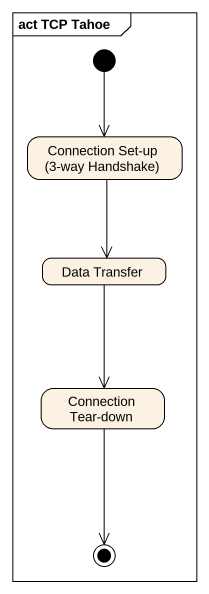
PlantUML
@startuml
mainframe act TCP Tahoe
hide empty description
state "Connection Set-up (3-way Handshake)" as Connection_Set_up_3_way
state "Data Transfer" as Data_Transfer
state "Connection Tear-down" as Connection_Tear_down
[*] --> Connection_Set_up_3_way
Connection_Set_up_3_way --> Data_Transfer
Data_Transfer --> Connection_Tear_down
Connection_Tear_down --> [*]
@enduml
